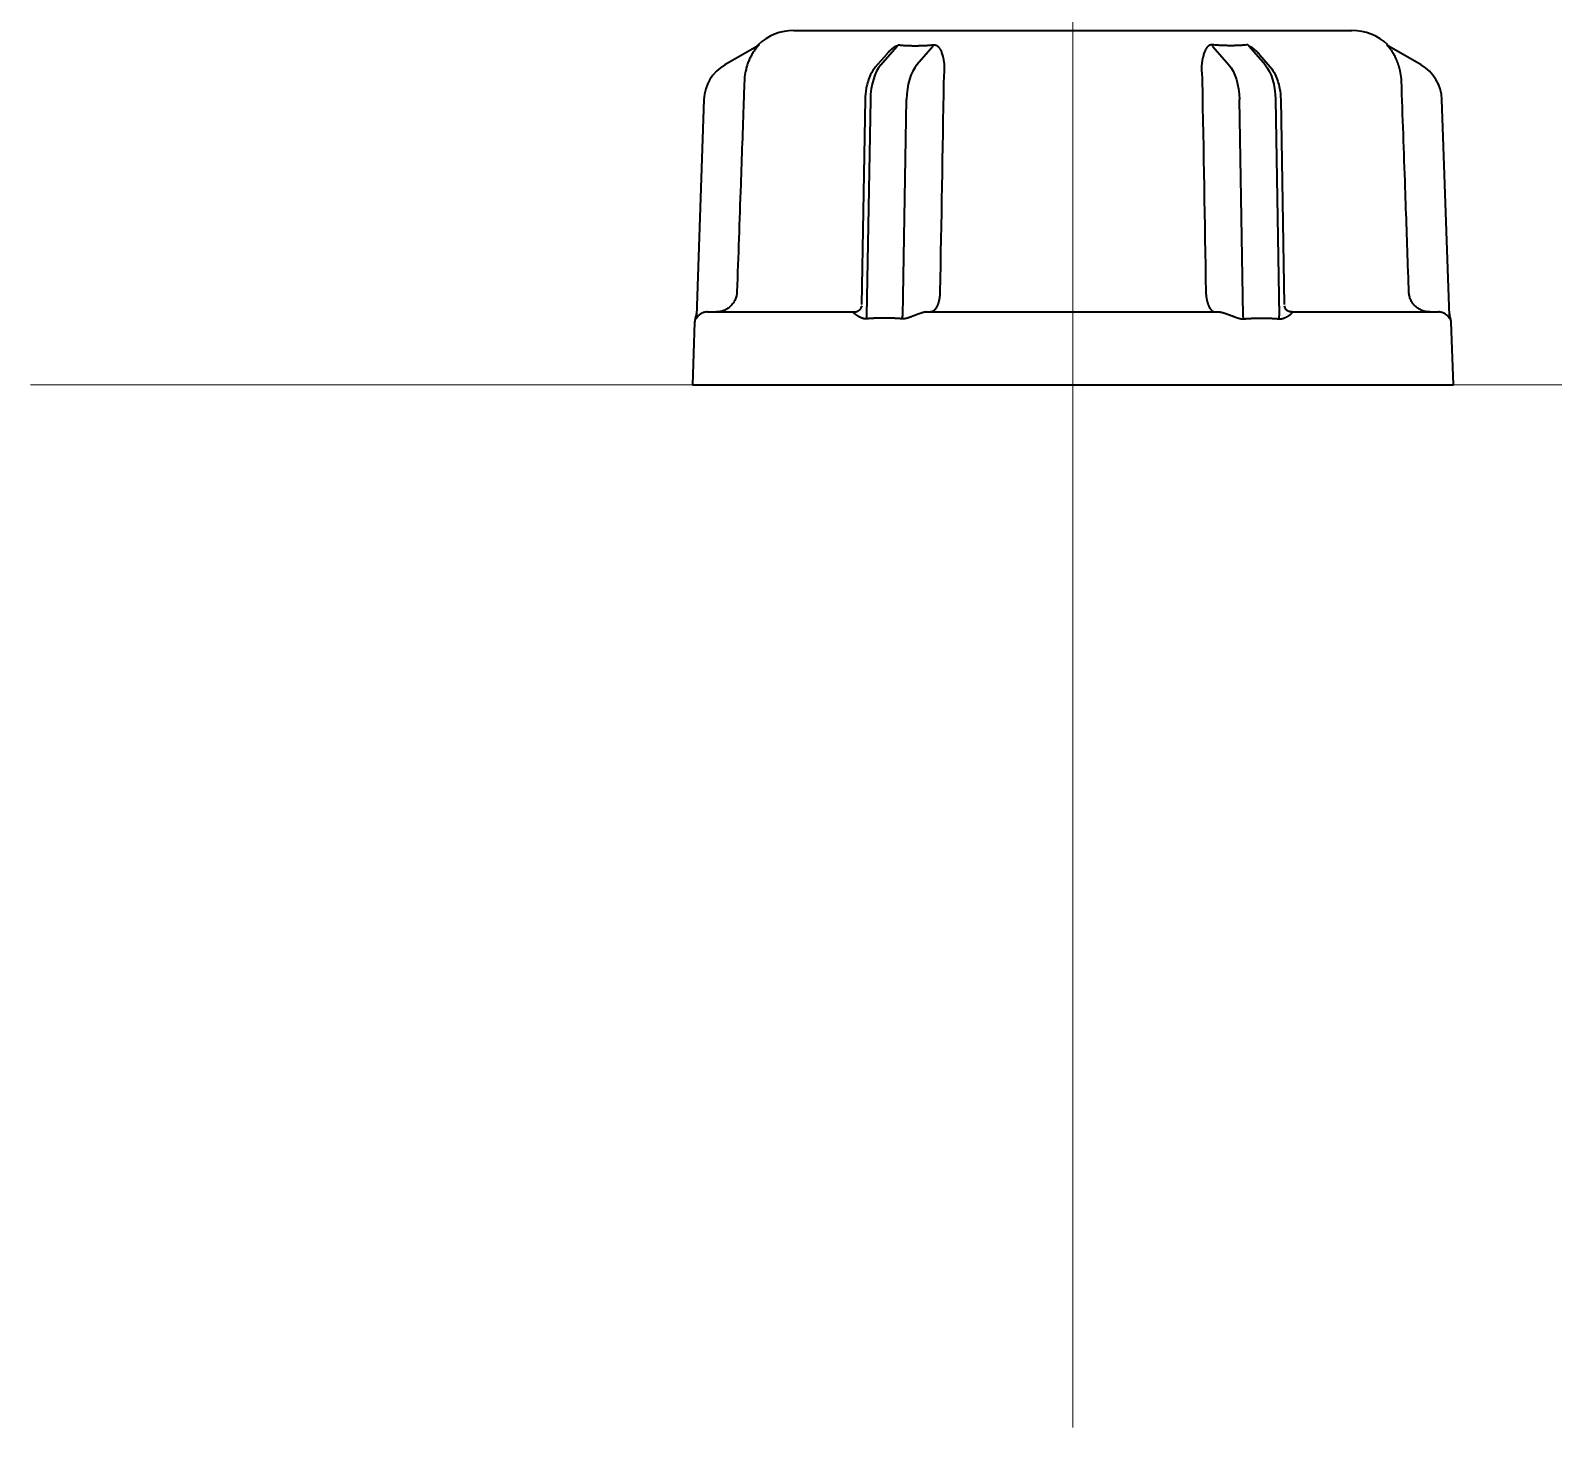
# Model space of a CAD drawing. Extents: x 5819 to 10669, y -850 to 3886.
# Drawn here: x 8610.2 to 8683.2, y 2632.1 to 2699.1 of the extents above; entities that cross this region are included whole.
import ezdxf

# ---------------------------------------------------------------- set-up
doc = ezdxf.new("R2010")
doc.units = 0
doc.header["$LTSCALE"] = 5
doc.layers.get('0').update_dxf_attribs({"linetype": 'CONTINUOUS', "lineweight": 0})
doc.layers.add('1', color=7, linetype='CONTINUOUS', true_color=0xffffff)

msp = doc.modelspace()

# ---------------------------------------------------------------- linework, layer by layer
at = {"color": 4}
for p, q in [((8660.173, 2732.126), (8660.173, 2632.126)), ((8610.173, 2682.126), (8710.173, 2682.126))]:
    msp.add_line(p, q, dxfattribs=at)
at = {"layer": '1', "color": 7, "linetype": 'Continuous', "lineweight": 35}
for p, q in [((8646.793, 2699.126), (8673.552, 2699.126)), ((8645.005, 2698.364), (8643.475, 2697.48)), ((8645.027, 2698.396), (8645.08, 2698.424)), ((8651.227, 2697.978), (8650.705, 2697.375)), ((8650.958, 2697.48), (8651.723, 2698.364)), ((8653.455, 2698.364), (8652.69, 2697.48)), ((8666.891, 2698.364), (8667.656, 2697.48)), ((8669.388, 2697.48), (8668.623, 2698.364)), ((8669.119, 2697.978), (8669.641, 2697.375)), ((8675.266, 2698.424), (8675.318, 2698.396)), ((8676.871, 2697.48), (8675.34, 2698.364)), ((8642.476, 2695.818), (8642.114, 2685.448)), ((8650.208, 2695.809), (8650.037, 2685.98)), ((8650.458, 2695.818), (8650.277, 2685.448)), ((8652.009, 2685.448), (8652.19, 2695.818)), ((8668.336, 2685.448), (8668.155, 2695.818)), ((8669.887, 2695.818), (8670.068, 2685.448)), ((8670.137, 2695.809), (8670.309, 2685.98)), ((8678.232, 2685.448), (8677.87, 2695.818)), ((8642.642, 2685.626), (8649.675, 2685.626)), ((8653.139, 2685.626), (8667.206, 2685.626)), ((8670.67, 2685.626), (8677.704, 2685.626)), ((8642.028, 2685.144), (8641.923, 2682.126)), ((8642.084, 2685.296), (8642.072, 2685.332)), ((8678.273, 2685.332), (8678.262, 2685.296)), ((8678.423, 2682.126), (8678.317, 2685.144)), ((8641.923, 2682.126), (8660.173, 2682.126)), ((8660.173, 2682.126), (8678.423, 2682.126))]:
    msp.add_line(p, q, dxfattribs=at)
for centre, radius, start, end in [((8646.793, 2696.626), 2.5, 90, 133.58391), ((8673.552, 2696.626), 2.5, 46.33055, 90), ((8644.475, 2695.748), 2, 120, 178), ((8675.871, 2695.748), 2, 2, 60), ((8642.528, 2685.126), 0.5, 155.77647, 178), ((8677.818, 2685.126), 0.5, 2, 24.23094)]:
    msp.add_arc(centre, radius, start, end, dxfattribs=at)
for centre, major_axis, ratio, start_param, end_param in [((8644.755, 2698.797), (-0.25, 0.433), 0.982349, 3.141593, 3.382721), ((8651.598, 2698.798), (0.06, 0.497), 0.631469, 3.734247, 3.975077), ((8653.33, 2698.797), (-0.05, 0.498), 0.350879, 3.622309, 3.863433), ((8675.59, 2698.797), (0.25, 0.433), 0.982349, 2.900465, 3.141593), ((8651.458, 2695.748), (0, 2), 0.5, 0.523599, 1.53589), ((8653.19, 2695.748), (0, 2), 0.5, 0.523599, 1.53589), ((8641.617, 2685.538), (0.354, 0.354), 1, 5.072143, 5.481843), ((8678.729, 2685.538), (-0.354, 0.354), 1, 0.801342, 1.211242)]:
    msp.add_ellipse(centre, major_axis=major_axis, ratio=ratio, start_param=start_param, end_param=end_param, dxfattribs=at)
at = {"layer": '1', "color": 7, "linetype": 'Continuous', "lineweight": 35, "extrusion": (0, 0, -1)}
for centre, major_axis, ratio, start_param, end_param in [((8667.016, 2698.797), (0.05, 0.498), 0.350879, 3.622309, 3.863433), ((8668.748, 2698.798), (-0.06, 0.497), 0.631469, 3.734247, 3.975077), ((8667.156, 2695.748), (0, 2), 0.5, 0.523599, 1.53589), ((8668.888, 2695.748), (0, 2), 0.5, 0.523599, 1.53589)]:
    msp.add_ellipse(centre, major_axis=major_axis, ratio=ratio, start_param=start_param, end_param=end_param, dxfattribs=at)
at = {"layer": '1', "color": 7, "linetype": 'Continuous', "lineweight": 35}
for points, knots in [([(8645.098, 2698.425), (8645.094, 2698.42), (8645.09, 2698.415), (8645.08, 2698.402), (8645.074, 2698.395), (8645.062, 2698.38), (8645.055, 2698.372), (8645.041, 2698.355), (8645.033, 2698.346), (8645.01, 2698.317), (8644.994, 2698.297), (8644.961, 2698.254), (8644.944, 2698.232), (8644.91, 2698.185), (8644.893, 2698.161), (8644.86, 2698.111), (8644.843, 2698.086), (8644.795, 2698.007), (8644.763, 2697.953), (8644.703, 2697.838), (8644.674, 2697.778), (8644.633, 2697.683), (8644.619, 2697.651), (8644.594, 2697.586), (8644.582, 2697.553), (8644.547, 2697.452), (8644.526, 2697.384), (8644.498, 2697.277), (8644.489, 2697.241), (8644.472, 2697.169), (8644.464, 2697.132), (8644.457, 2697.095)], [0, 0, 0, 0, 0.03125, 0.03125, 0.0625, 0.0625, 0.09375, 0.09375, 0.125, 0.125, 0.1875, 0.1875, 0.25, 0.25, 0.3125, 0.3125, 0.375, 0.375, 0.5, 0.5, 0.625, 0.625, 0.6875, 0.6875, 0.75, 0.75, 0.875, 0.875, 0.9375, 0.9375, 1, 1, 1, 1]), ([(8645.1, 2698.435), (8645.1, 2698.436), (8645.101, 2698.436), (8645.102, 2698.436), (8645.103, 2698.437), (8645.103, 2698.437), (8645.104, 2698.436), (8645.104, 2698.436), (8645.104, 2698.436), (8645.104, 2698.435), (8645.103, 2698.434), (8645.103, 2698.433), (8645.102, 2698.432), (8645.101, 2698.43), (8645.1, 2698.428), (8645.099, 2698.427), (8645.098, 2698.425), (8645.097, 2698.424)], [0, 0, 0, 0, 0.064705, 0.129409, 0.194181, 0.259085, 0.324187, 0.389554, 0.455249, 0.521337, 0.587879, 0.654936, 0.722569, 0.790837, 0.859794, 0.929498, 1, 1, 1, 1]), ([(8651.723, 2698.364), (8651.721, 2698.365), (8651.718, 2698.365), (8651.712, 2698.366), (8651.705, 2698.366), (8651.698, 2698.365), (8651.69, 2698.363), (8651.682, 2698.361), (8651.673, 2698.358), (8651.664, 2698.355), (8651.654, 2698.351), (8651.644, 2698.346), (8651.633, 2698.34), (8651.622, 2698.334), (8651.61, 2698.327), (8651.597, 2698.32), (8651.585, 2698.311), (8651.571, 2698.302), (8651.557, 2698.292), (8651.543, 2698.282), (8651.528, 2698.271), (8651.513, 2698.259), (8651.497, 2698.246), (8651.481, 2698.233), (8651.465, 2698.218), (8651.448, 2698.203), (8651.431, 2698.189), (8651.414, 2698.172), (8651.393, 2698.153), (8651.366, 2698.126), (8651.333, 2698.093), (8651.294, 2698.052), (8651.258, 2698.013), (8651.235, 2697.987), (8651.227, 2697.978)], [0, 0, 0, 0, 0.011196, 0.022245, 0.033363, 0.044763, 0.056639, 0.069167, 0.082495, 0.096747, 0.112024, 0.128408, 0.145965, 0.164751, 0.184809, 0.206175, 0.22888, 0.252949, 0.278402, 0.305258, 0.333531, 0.363235, 0.394381, 0.426978, 0.461034, 0.496558, 0.533556, 0.565127, 0.611078, 0.67141, 0.746123, 0.835219, 0.938696, 1, 1, 1, 1]), ([(8651.905, 2698.424), (8651.915, 2698.424), (8651.934, 2698.422), (8651.963, 2698.42), (8651.993, 2698.417), (8652.022, 2698.415), (8652.051, 2698.413), (8652.081, 2698.411), (8652.111, 2698.41), (8652.14, 2698.408), (8652.17, 2698.406), (8652.2, 2698.405), (8652.23, 2698.404), (8652.261, 2698.402), (8652.291, 2698.401), (8652.321, 2698.4), (8652.352, 2698.399), (8652.383, 2698.398), (8652.413, 2698.398), (8652.444, 2698.397), (8652.475, 2698.397), (8652.506, 2698.396), (8652.537, 2698.396), (8652.569, 2698.396), (8652.6, 2698.396), (8652.632, 2698.396), (8652.663, 2698.396), (8652.695, 2698.396), (8652.727, 2698.397), (8652.758, 2698.397), (8652.79, 2698.398), (8652.822, 2698.398), (8652.855, 2698.399), (8652.887, 2698.4), (8652.919, 2698.401), (8652.952, 2698.402), (8652.984, 2698.404), (8653.017, 2698.405), (8653.049, 2698.406), (8653.082, 2698.408), (8653.115, 2698.41), (8653.148, 2698.411), (8653.181, 2698.413), (8653.214, 2698.415), (8653.247, 2698.417), (8653.28, 2698.42), (8653.314, 2698.422), (8653.336, 2698.424), (8653.347, 2698.424)], [0, 0, 0, 0, 0.021779, 0.043552, 0.06532, 0.087084, 0.108843, 0.130598, 0.152348, 0.174095, 0.195838, 0.217578, 0.239315, 0.261049, 0.28278, 0.304509, 0.326236, 0.34796, 0.369683, 0.391405, 0.413126, 0.434845, 0.456564, 0.478282, 0.5, 0.521718, 0.543436, 0.565155, 0.586874, 0.608595, 0.630317, 0.65204, 0.673764, 0.695491, 0.71722, 0.738951, 0.760685, 0.782422, 0.804162, 0.825905, 0.847652, 0.869402, 0.891157, 0.912916, 0.93468, 0.956448, 0.978221, 1, 1, 1, 1]), ([(8653.483, 2698.435), (8653.486, 2698.436), (8653.491, 2698.436), (8653.499, 2698.436), (8653.507, 2698.437), (8653.514, 2698.437), (8653.522, 2698.436), (8653.53, 2698.436), (8653.537, 2698.436), (8653.545, 2698.435), (8653.552, 2698.434), (8653.559, 2698.433), (8653.567, 2698.432), (8653.574, 2698.43), (8653.581, 2698.428), (8653.588, 2698.427), (8653.593, 2698.425), (8653.595, 2698.424)], [0, 0, 0, 0, 0.064703, 0.129406, 0.194175, 0.259078, 0.32418, 0.389546, 0.455241, 0.521329, 0.587871, 0.654929, 0.722563, 0.790832, 0.859791, 0.929496, 1, 1, 1, 1]), ([(8653.595, 2698.424), (8653.597, 2698.424), (8653.601, 2698.422), (8653.608, 2698.42), (8653.614, 2698.418), (8653.62, 2698.415), (8653.626, 2698.412), (8653.632, 2698.409), (8653.638, 2698.406), (8653.645, 2698.402), (8653.651, 2698.398), (8653.657, 2698.394), (8653.663, 2698.39), (8653.669, 2698.386), (8653.675, 2698.381), (8653.681, 2698.376), (8653.687, 2698.371), (8653.694, 2698.366), (8653.7, 2698.36), (8653.706, 2698.354), (8653.712, 2698.348), (8653.718, 2698.342), (8653.724, 2698.335), (8653.737, 2698.321), (8653.755, 2698.299), (8653.777, 2698.268), (8653.798, 2698.234), (8653.822, 2698.189), (8653.849, 2698.13), (8653.877, 2698.055), (8653.905, 2697.971), (8653.924, 2697.899), (8653.938, 2697.845), (8653.946, 2697.812), (8653.954, 2697.778), (8653.961, 2697.745), (8653.967, 2697.711), (8653.973, 2697.677), (8653.979, 2697.643), (8653.984, 2697.609), (8653.988, 2697.575), (8653.992, 2697.541), (8653.996, 2697.507), (8653.999, 2697.472), (8654.001, 2697.438), (8654.003, 2697.404), (8654.004, 2697.369), (8654.005, 2697.335), (8654.005, 2697.301), (8654.005, 2697.266), (8654.004, 2697.232), (8654.003, 2697.198), (8654.001, 2697.163), (8653.998, 2697.129), (8653.996, 2697.106), (8653.995, 2697.095)], [0, 0, 0, 0, 0.004712, 0.009534, 0.014468, 0.019518, 0.02469, 0.029985, 0.035407, 0.04096, 0.046646, 0.052467, 0.058427, 0.064527, 0.070769, 0.077156, 0.083689, 0.09037, 0.0972, 0.104182, 0.111317, 0.118606, 0.126049, 0.13365, 0.16436, 0.195902, 0.228345, 0.261749, 0.318602, 0.379208, 0.44371, 0.512228, 0.53576, 0.559032, 0.582049, 0.604817, 0.627343, 0.649632, 0.671691, 0.693528, 0.715149, 0.736562, 0.757775, 0.778796, 0.799634, 0.820297, 0.840795, 0.861137, 0.881332, 0.901391, 0.921323, 0.94114, 0.960851, 0.980467, 1, 1, 1, 1]), ([(8666.751, 2698.424), (8666.748, 2698.424), (8666.744, 2698.422), (8666.738, 2698.42), (8666.732, 2698.418), (8666.726, 2698.415), (8666.72, 2698.412), (8666.713, 2698.409), (8666.707, 2698.406), (8666.701, 2698.402), (8666.695, 2698.398), (8666.689, 2698.394), (8666.683, 2698.39), (8666.677, 2698.386), (8666.671, 2698.381), (8666.664, 2698.376), (8666.658, 2698.371), (8666.652, 2698.366), (8666.646, 2698.36), (8666.64, 2698.354), (8666.634, 2698.348), (8666.628, 2698.342), (8666.621, 2698.335), (8666.609, 2698.321), (8666.591, 2698.299), (8666.569, 2698.268), (8666.548, 2698.234), (8666.523, 2698.189), (8666.497, 2698.13), (8666.468, 2698.055), (8666.441, 2697.971), (8666.421, 2697.899), (8666.407, 2697.845), (8666.399, 2697.812), (8666.392, 2697.778), (8666.385, 2697.745), (8666.378, 2697.711), (8666.372, 2697.677), (8666.367, 2697.643), (8666.362, 2697.609), (8666.357, 2697.575), (8666.353, 2697.541), (8666.35, 2697.507), (8666.347, 2697.472), (8666.345, 2697.438), (8666.343, 2697.404), (8666.341, 2697.369), (8666.341, 2697.335), (8666.34, 2697.301), (8666.341, 2697.266), (8666.342, 2697.232), (8666.343, 2697.198), (8666.345, 2697.163), (8666.348, 2697.129), (8666.35, 2697.106), (8666.351, 2697.095)], [0, 0, 0, 0, 0.004712, 0.009534, 0.014468, 0.019518, 0.02469, 0.029985, 0.035407, 0.04096, 0.046646, 0.052467, 0.058427, 0.064527, 0.070769, 0.077156, 0.083689, 0.09037, 0.0972, 0.104182, 0.111317, 0.118606, 0.126049, 0.13365, 0.16436, 0.195902, 0.228345, 0.261749, 0.318602, 0.379208, 0.44371, 0.512228, 0.53576, 0.559032, 0.582049, 0.604817, 0.627343, 0.649632, 0.671691, 0.693528, 0.715149, 0.736562, 0.757775, 0.778796, 0.799634, 0.820297, 0.840795, 0.861137, 0.881332, 0.901391, 0.921323, 0.94114, 0.960851, 0.980467, 1, 1, 1, 1]), ([(8666.863, 2698.435), (8666.86, 2698.436), (8666.855, 2698.436), (8666.847, 2698.436), (8666.839, 2698.437), (8666.831, 2698.437), (8666.824, 2698.436), (8666.816, 2698.436), (8666.809, 2698.436), (8666.801, 2698.435), (8666.794, 2698.434), (8666.786, 2698.433), (8666.779, 2698.432), (8666.772, 2698.43), (8666.765, 2698.428), (8666.758, 2698.427), (8666.753, 2698.425), (8666.751, 2698.424)], [0, 0, 0, 0, 0.064703, 0.129406, 0.194175, 0.259078, 0.32418, 0.389546, 0.455241, 0.521329, 0.587871, 0.654929, 0.722563, 0.790832, 0.859791, 0.929496, 1, 1, 1, 1]), ([(8668.44, 2698.424), (8668.431, 2698.424), (8668.411, 2698.422), (8668.382, 2698.42), (8668.353, 2698.417), (8668.324, 2698.415), (8668.294, 2698.413), (8668.265, 2698.411), (8668.235, 2698.41), (8668.205, 2698.408), (8668.175, 2698.406), (8668.145, 2698.405), (8668.115, 2698.404), (8668.085, 2698.402), (8668.055, 2698.401), (8668.024, 2698.4), (8667.994, 2698.399), (8667.963, 2698.398), (8667.932, 2698.398), (8667.901, 2698.397), (8667.87, 2698.397), (8667.839, 2698.396), (8667.808, 2698.396), (8667.777, 2698.396), (8667.746, 2698.396), (8667.714, 2698.396), (8667.683, 2698.396), (8667.651, 2698.396), (8667.619, 2698.397), (8667.587, 2698.397), (8667.555, 2698.398), (8667.523, 2698.398), (8667.491, 2698.399), (8667.459, 2698.4), (8667.427, 2698.401), (8667.394, 2698.402), (8667.362, 2698.404), (8667.329, 2698.405), (8667.296, 2698.406), (8667.264, 2698.408), (8667.231, 2698.41), (8667.198, 2698.411), (8667.165, 2698.413), (8667.132, 2698.415), (8667.099, 2698.417), (8667.065, 2698.42), (8667.032, 2698.422), (8667.01, 2698.424), (8666.998, 2698.424)], [0, 0, 0, 0, 0.021779, 0.043552, 0.06532, 0.087084, 0.108843, 0.130598, 0.152348, 0.174095, 0.195838, 0.217578, 0.239315, 0.261049, 0.28278, 0.304509, 0.326236, 0.34796, 0.369683, 0.391405, 0.413126, 0.434845, 0.456564, 0.478282, 0.5, 0.521718, 0.543436, 0.565155, 0.586874, 0.608595, 0.630317, 0.65204, 0.673764, 0.695491, 0.71722, 0.738951, 0.760685, 0.782422, 0.804162, 0.825905, 0.847652, 0.869402, 0.891157, 0.912916, 0.93468, 0.956448, 0.978221, 1, 1, 1, 1]), ([(8668.623, 2698.364), (8668.624, 2698.365), (8668.628, 2698.365), (8668.634, 2698.366), (8668.641, 2698.366), (8668.648, 2698.365), (8668.655, 2698.363), (8668.664, 2698.361), (8668.672, 2698.358), (8668.682, 2698.355), (8668.692, 2698.351), (8668.702, 2698.346), (8668.713, 2698.34), (8668.724, 2698.334), (8668.736, 2698.327), (8668.748, 2698.32), (8668.761, 2698.311), (8668.775, 2698.302), (8668.788, 2698.292), (8668.803, 2698.282), (8668.817, 2698.271), (8668.833, 2698.259), (8668.848, 2698.246), (8668.864, 2698.233), (8668.881, 2698.218), (8668.898, 2698.203), (8668.914, 2698.189), (8668.932, 2698.172), (8668.953, 2698.153), (8668.98, 2698.126), (8669.013, 2698.093), (8669.052, 2698.052), (8669.088, 2698.013), (8669.11, 2697.987), (8669.119, 2697.978)], [0, 0, 0, 0, 0.011196, 0.022245, 0.033363, 0.044763, 0.056639, 0.069167, 0.082495, 0.096747, 0.112024, 0.128408, 0.145965, 0.164751, 0.184809, 0.206175, 0.22888, 0.252949, 0.278402, 0.305258, 0.333531, 0.363235, 0.394381, 0.426978, 0.461034, 0.496558, 0.533556, 0.565127, 0.611078, 0.67141, 0.746123, 0.835219, 0.938696, 1, 1, 1, 1]), ([(8675.247, 2698.426), (8675.244, 2698.431), (8675.242, 2698.434), (8675.241, 2698.436), (8675.242, 2698.437), (8675.243, 2698.437), (8675.244, 2698.436), (8675.246, 2698.435)], [0, 0, 0, 0, 0.5, 0.5, 0.75, 0.75, 1, 1, 1, 1]), ([(8675.889, 2697.095), (8675.888, 2697.101), (8675.885, 2697.112), (8675.882, 2697.13), (8675.878, 2697.147), (8675.874, 2697.164), (8675.871, 2697.182), (8675.867, 2697.199), (8675.863, 2697.216), (8675.859, 2697.234), (8675.854, 2697.251), (8675.85, 2697.268), (8675.846, 2697.286), (8675.841, 2697.303), (8675.837, 2697.32), (8675.832, 2697.337), (8675.827, 2697.355), (8675.822, 2697.372), (8675.817, 2697.389), (8675.812, 2697.406), (8675.807, 2697.424), (8675.801, 2697.441), (8675.796, 2697.458), (8675.79, 2697.475), (8675.784, 2697.492), (8675.779, 2697.509), (8675.773, 2697.526), (8675.767, 2697.543), (8675.76, 2697.561), (8675.754, 2697.578), (8675.748, 2697.595), (8675.741, 2697.611), (8675.735, 2697.628), (8675.728, 2697.645), (8675.721, 2697.662), (8675.714, 2697.679), (8675.707, 2697.696), (8675.7, 2697.713), (8675.693, 2697.729), (8675.685, 2697.746), (8675.678, 2697.763), (8675.67, 2697.779), (8675.662, 2697.796), (8675.655, 2697.812), (8675.647, 2697.829), (8675.638, 2697.845), (8675.63, 2697.862), (8675.609, 2697.902), (8675.575, 2697.965), (8675.527, 2698.048), (8675.478, 2698.125), (8675.44, 2698.18), (8675.413, 2698.216), (8675.399, 2698.235), (8675.386, 2698.253), (8675.373, 2698.27), (8675.36, 2698.286), (8675.348, 2698.302), (8675.337, 2698.316), (8675.326, 2698.33), (8675.316, 2698.342), (8675.306, 2698.354), (8675.297, 2698.365), (8675.288, 2698.375), (8675.281, 2698.385), (8675.274, 2698.393), (8675.267, 2698.401), (8675.261, 2698.408), (8675.256, 2698.414), (8675.252, 2698.42), (8675.25, 2698.423), (8675.249, 2698.424)], [0, 0, 0, 0, 0.009877, 0.019767, 0.029672, 0.039593, 0.049532, 0.059489, 0.069466, 0.079465, 0.089487, 0.099532, 0.109604, 0.119701, 0.129827, 0.139983, 0.150168, 0.160386, 0.170636, 0.180921, 0.191241, 0.201598, 0.211992, 0.222425, 0.232899, 0.243413, 0.253969, 0.264569, 0.275213, 0.285903, 0.296638, 0.307422, 0.318253, 0.329134, 0.340065, 0.351048, 0.362082, 0.373169, 0.384311, 0.395507, 0.406758, 0.418066, 0.429432, 0.440855, 0.452337, 0.463878, 0.475479, 0.487142, 0.550852, 0.613762, 0.67598, 0.737614, 0.755418, 0.772724, 0.789538, 0.805867, 0.821719, 0.837101, 0.852024, 0.866497, 0.88053, 0.894136, 0.907328, 0.92012, 0.932528, 0.94457, 0.956263, 0.96763, 0.978691, 0.989473, 1, 1, 1, 1]), ([(8650.705, 2697.375), (8650.615, 2697.267), (8650.423, 2696.974), (8650.254, 2696.424), (8650.212, 2695.999), (8650.208, 2695.809)], [0, 0, 0, 0, 0.282047, 0.696349, 1, 1, 1, 1]), ([(8669.641, 2697.375), (8669.731, 2697.267), (8669.923, 2696.974), (8670.092, 2696.424), (8670.134, 2695.999), (8670.137, 2695.809)], [0, 0, 0, 0, 0.282047, 0.696349, 1, 1, 1, 1]), ([(8644.414, 2696.713), (8644.402, 2696.38), (8644.39, 2696.047), (8644.332, 2694.381), (8644.285, 2693.049), (8644.178, 2690.008), (8644.118, 2688.3), (8644.058, 2686.591)], [0, 0, 0, 0, 0.098732, 0.098732, 0.493661, 0.493661, 1, 1, 1, 1]), ([(8676.288, 2686.591), (8676.276, 2686.924), (8676.264, 2687.257), (8676.206, 2688.923), (8676.159, 2690.256), (8676.052, 2693.297), (8675.992, 2695.005), (8675.932, 2696.713)], [0, 0, 0, 0, 0.098732, 0.098732, 0.493661, 0.493661, 1, 1, 1, 1]), ([(8644.058, 2686.591), (8644.057, 2686.559), (8644.054, 2686.527), (8644.048, 2686.479), (8644.045, 2686.463), (8644.039, 2686.431), (8644.036, 2686.416), (8644.018, 2686.337), (8643.998, 2686.277), (8643.959, 2686.189), (8643.944, 2686.161), (8643.92, 2686.119), (8643.912, 2686.105), (8643.895, 2686.078), (8643.886, 2686.064), (8643.84, 2685.999), (8643.799, 2685.951), (8643.741, 2685.895), (8643.729, 2685.884), (8643.705, 2685.863), (8643.693, 2685.853), (8643.655, 2685.823), (8643.629, 2685.804), (8643.549, 2685.752), (8643.492, 2685.723), (8643.403, 2685.687), (8643.373, 2685.676), (8643.311, 2685.658), (8643.28, 2685.65), (8643.186, 2685.632), (8643.123, 2685.626), (8643.059, 2685.626)], [0, 0, 0, 0, 0.0625, 0.0625, 0.09375, 0.09375, 0.125, 0.125, 0.25, 0.25, 0.3125, 0.3125, 0.34375, 0.34375, 0.375, 0.375, 0.5, 0.5, 0.53125, 0.53125, 0.5625, 0.5625, 0.625, 0.625, 0.75, 0.75, 0.8125, 0.8125, 0.875, 0.875, 1, 1, 1, 1]), ([(8653.796, 2686.591), (8653.796, 2686.589), (8653.796, 2686.583), (8653.795, 2686.575), (8653.795, 2686.567), (8653.795, 2686.559), (8653.795, 2686.551), (8653.794, 2686.542), (8653.794, 2686.534), (8653.794, 2686.526), (8653.793, 2686.517), (8653.793, 2686.509), (8653.792, 2686.501), (8653.792, 2686.492), (8653.791, 2686.483), (8653.791, 2686.475), (8653.79, 2686.466), (8653.789, 2686.457), (8653.789, 2686.449), (8653.788, 2686.44), (8653.787, 2686.431), (8653.786, 2686.422), (8653.785, 2686.413), (8653.784, 2686.404), (8653.783, 2686.395), (8653.782, 2686.386), (8653.781, 2686.377), (8653.78, 2686.368), (8653.779, 2686.359), (8653.778, 2686.35), (8653.777, 2686.341), (8653.775, 2686.332), (8653.774, 2686.322), (8653.773, 2686.313), (8653.771, 2686.304), (8653.77, 2686.295), (8653.768, 2686.285), (8653.767, 2686.276), (8653.765, 2686.267), (8653.763, 2686.257), (8653.762, 2686.248), (8653.76, 2686.238), (8653.758, 2686.229), (8653.756, 2686.22), (8653.754, 2686.21), (8653.752, 2686.201), (8653.75, 2686.191), (8653.748, 2686.182), (8653.746, 2686.173), (8653.744, 2686.163), (8653.742, 2686.154), (8653.739, 2686.144), (8653.737, 2686.135), (8653.734, 2686.125), (8653.732, 2686.116), (8653.729, 2686.107), (8653.727, 2686.097), (8653.724, 2686.088), (8653.721, 2686.079), (8653.719, 2686.069), (8653.716, 2686.06), (8653.713, 2686.051), (8653.71, 2686.042), (8653.707, 2686.032), (8653.704, 2686.023), (8653.701, 2686.014), (8653.698, 2686.005), (8653.694, 2685.996), (8653.691, 2685.987), (8653.688, 2685.978), (8653.684, 2685.969), (8653.681, 2685.96), (8653.677, 2685.951), (8653.674, 2685.943), (8653.67, 2685.934), (8653.666, 2685.925), (8653.662, 2685.917), (8653.658, 2685.908), (8653.654, 2685.9), (8653.65, 2685.891), (8653.646, 2685.883), (8653.642, 2685.875), (8653.638, 2685.867), (8653.634, 2685.858), (8653.629, 2685.85), (8653.625, 2685.843), (8653.621, 2685.835), (8653.616, 2685.827), (8653.612, 2685.819), (8653.607, 2685.812), (8653.602, 2685.805), (8653.598, 2685.797), (8653.593, 2685.79), (8653.588, 2685.783), (8653.583, 2685.776), (8653.578, 2685.769), (8653.573, 2685.762), (8653.568, 2685.756), (8653.562, 2685.749), (8653.557, 2685.743), (8653.552, 2685.737), (8653.547, 2685.731), (8653.541, 2685.725), (8653.536, 2685.719), (8653.53, 2685.713), (8653.525, 2685.708), (8653.519, 2685.702), (8653.513, 2685.697), (8653.507, 2685.692), (8653.502, 2685.687), (8653.496, 2685.682), (8653.49, 2685.678), (8653.484, 2685.673), (8653.478, 2685.669), (8653.472, 2685.665), (8653.466, 2685.661), (8653.459, 2685.658), (8653.453, 2685.654), (8653.447, 2685.651), (8653.441, 2685.648), (8653.434, 2685.645), (8653.428, 2685.642), (8653.421, 2685.64), (8653.415, 2685.637), (8653.408, 2685.635), (8653.402, 2685.633), (8653.395, 2685.632), (8653.388, 2685.63), (8653.382, 2685.629), (8653.375, 2685.628), (8653.368, 2685.627), (8653.361, 2685.627), (8653.355, 2685.626), (8653.35, 2685.626), (8653.348, 2685.626)], [0, 0, 0, 0, 0.005202, 0.01044, 0.015714, 0.021025, 0.026371, 0.031754, 0.037173, 0.042628, 0.048119, 0.053646, 0.05921, 0.06481, 0.070446, 0.076118, 0.081826, 0.087571, 0.093352, 0.099169, 0.105022, 0.110911, 0.116837, 0.122798, 0.128796, 0.134831, 0.140901, 0.147008, 0.15315, 0.159329, 0.165545, 0.171796, 0.178084, 0.184408, 0.190768, 0.197164, 0.203597, 0.210066, 0.216571, 0.223112, 0.22969, 0.236304, 0.242954, 0.24964, 0.256363, 0.263122, 0.269917, 0.276748, 0.283615, 0.290519, 0.297459, 0.304436, 0.311448, 0.318497, 0.325582, 0.332703, 0.339861, 0.347055, 0.354285, 0.361551, 0.368854, 0.376193, 0.383568, 0.39098, 0.398428, 0.405912, 0.413432, 0.420988, 0.428581, 0.43621, 0.443876, 0.451578, 0.459316, 0.46709, 0.474901, 0.482747, 0.490631, 0.49855, 0.506506, 0.514498, 0.522526, 0.530591, 0.538692, 0.546829, 0.555002, 0.563212, 0.571458, 0.579741, 0.58806, 0.596415, 0.604806, 0.613234, 0.621698, 0.630198, 0.638734, 0.647307, 0.655917, 0.664562, 0.673244, 0.681962, 0.690717, 0.699507, 0.708335, 0.717198, 0.726098, 0.735034, 0.744006, 0.753015, 0.76206, 0.771142, 0.78026, 0.789414, 0.798604, 0.807831, 0.817094, 0.826394, 0.835729, 0.845102, 0.85451, 0.863955, 0.873436, 0.882954, 0.892508, 0.902098, 0.911724, 0.921387, 0.931087, 0.940822, 0.950594, 0.960403, 0.970248, 0.980129, 0.990046, 1, 1, 1, 1]), ([(8666.55, 2686.591), (8666.55, 2686.589), (8666.55, 2686.583), (8666.55, 2686.575), (8666.551, 2686.567), (8666.551, 2686.559), (8666.551, 2686.551), (8666.551, 2686.542), (8666.552, 2686.534), (8666.552, 2686.526), (8666.552, 2686.517), (8666.553, 2686.509), (8666.553, 2686.501), (8666.554, 2686.492), (8666.554, 2686.483), (8666.555, 2686.475), (8666.556, 2686.466), (8666.556, 2686.457), (8666.557, 2686.449), (8666.558, 2686.44), (8666.559, 2686.431), (8666.559, 2686.422), (8666.56, 2686.413), (8666.561, 2686.404), (8666.562, 2686.395), (8666.563, 2686.386), (8666.564, 2686.377), (8666.565, 2686.368), (8666.567, 2686.359), (8666.568, 2686.35), (8666.569, 2686.341), (8666.57, 2686.332), (8666.572, 2686.322), (8666.573, 2686.313), (8666.574, 2686.304), (8666.576, 2686.295), (8666.577, 2686.285), (8666.579, 2686.276), (8666.581, 2686.267), (8666.582, 2686.257), (8666.584, 2686.248), (8666.586, 2686.238), (8666.588, 2686.229), (8666.589, 2686.22), (8666.591, 2686.21), (8666.593, 2686.201), (8666.595, 2686.191), (8666.597, 2686.182), (8666.6, 2686.173), (8666.602, 2686.163), (8666.604, 2686.154), (8666.606, 2686.144), (8666.609, 2686.135), (8666.611, 2686.125), (8666.614, 2686.116), (8666.616, 2686.107), (8666.619, 2686.097), (8666.621, 2686.088), (8666.624, 2686.079), (8666.627, 2686.069), (8666.63, 2686.06), (8666.633, 2686.051), (8666.636, 2686.042), (8666.639, 2686.032), (8666.642, 2686.023), (8666.645, 2686.014), (8666.648, 2686.005), (8666.651, 2685.996), (8666.655, 2685.987), (8666.658, 2685.978), (8666.661, 2685.969), (8666.665, 2685.96), (8666.669, 2685.951), (8666.672, 2685.943), (8666.676, 2685.934), (8666.68, 2685.925), (8666.683, 2685.917), (8666.687, 2685.908), (8666.691, 2685.9), (8666.695, 2685.891), (8666.699, 2685.883), (8666.703, 2685.875), (8666.708, 2685.867), (8666.712, 2685.858), (8666.716, 2685.85), (8666.721, 2685.843), (8666.725, 2685.835), (8666.73, 2685.827), (8666.734, 2685.819), (8666.739, 2685.812), (8666.743, 2685.805), (8666.748, 2685.797), (8666.753, 2685.79), (8666.758, 2685.783), (8666.763, 2685.776), (8666.768, 2685.769), (8666.773, 2685.762), (8666.778, 2685.756), (8666.783, 2685.749), (8666.788, 2685.743), (8666.794, 2685.737), (8666.799, 2685.731), (8666.805, 2685.725), (8666.81, 2685.719), (8666.816, 2685.713), (8666.821, 2685.708), (8666.827, 2685.702), (8666.832, 2685.697), (8666.838, 2685.692), (8666.844, 2685.687), (8666.85, 2685.682), (8666.856, 2685.678), (8666.862, 2685.673), (8666.868, 2685.669), (8666.874, 2685.665), (8666.88, 2685.661), (8666.886, 2685.658), (8666.892, 2685.654), (8666.899, 2685.651), (8666.905, 2685.648), (8666.911, 2685.645), (8666.918, 2685.642), (8666.924, 2685.64), (8666.931, 2685.637), (8666.937, 2685.635), (8666.944, 2685.633), (8666.951, 2685.632), (8666.957, 2685.63), (8666.964, 2685.629), (8666.971, 2685.628), (8666.977, 2685.627), (8666.984, 2685.627), (8666.991, 2685.626), (8666.996, 2685.626), (8666.998, 2685.626)], [0, 0, 0, 0, 0.005202, 0.01044, 0.015714, 0.021025, 0.026371, 0.031754, 0.037173, 0.042628, 0.048119, 0.053646, 0.05921, 0.06481, 0.070446, 0.076118, 0.081826, 0.087571, 0.093352, 0.099169, 0.105022, 0.110911, 0.116837, 0.122798, 0.128796, 0.134831, 0.140901, 0.147008, 0.15315, 0.159329, 0.165545, 0.171796, 0.178084, 0.184408, 0.190768, 0.197164, 0.203597, 0.210066, 0.216571, 0.223112, 0.22969, 0.236304, 0.242954, 0.24964, 0.256363, 0.263122, 0.269917, 0.276748, 0.283615, 0.290519, 0.297459, 0.304436, 0.311448, 0.318497, 0.325582, 0.332703, 0.339861, 0.347055, 0.354285, 0.361551, 0.368854, 0.376193, 0.383568, 0.39098, 0.398428, 0.405912, 0.413432, 0.420988, 0.428581, 0.43621, 0.443876, 0.451578, 0.459316, 0.46709, 0.474901, 0.482747, 0.490631, 0.49855, 0.506506, 0.514498, 0.522526, 0.530591, 0.538692, 0.546829, 0.555002, 0.563212, 0.571458, 0.579741, 0.58806, 0.596415, 0.604806, 0.613234, 0.621698, 0.630198, 0.638734, 0.647307, 0.655917, 0.664562, 0.673244, 0.681962, 0.690717, 0.699507, 0.708335, 0.717198, 0.726098, 0.735034, 0.744006, 0.753015, 0.76206, 0.771142, 0.78026, 0.789414, 0.798604, 0.807831, 0.817094, 0.826394, 0.835729, 0.845102, 0.85451, 0.863955, 0.873436, 0.882954, 0.892508, 0.902098, 0.911724, 0.921387, 0.931087, 0.940822, 0.950594, 0.960403, 0.970248, 0.980129, 0.990046, 1, 1, 1, 1]), ([(8677.287, 2685.626), (8677.271, 2685.626), (8677.255, 2685.627), (8677.223, 2685.628), (8677.207, 2685.629), (8677.159, 2685.634), (8677.127, 2685.638), (8677.034, 2685.657), (8676.973, 2685.675), (8676.898, 2685.705), (8676.883, 2685.711), (8676.854, 2685.725), (8676.811, 2685.746), (8676.742, 2685.786), (8676.691, 2685.823), (8676.653, 2685.853), (8676.641, 2685.863), (8676.617, 2685.884), (8676.605, 2685.895), (8676.57, 2685.928), (8676.548, 2685.952), (8676.517, 2685.988), (8676.507, 2686.001), (8676.487, 2686.026), (8676.477, 2686.039), (8676.431, 2686.105), (8676.4, 2686.161), (8676.361, 2686.248), (8676.349, 2686.277), (8676.334, 2686.323), (8676.329, 2686.339), (8676.321, 2686.37), (8676.317, 2686.385), (8676.298, 2686.463), (8676.29, 2686.527), (8676.288, 2686.591)], [0, 0, 0, 0, 0.03125, 0.03125, 0.0625, 0.0625, 0.125, 0.125, 0.25, 0.25, 0.28125, 0.28125, 0.3125, 0.375, 0.4375, 0.4375, 0.46875, 0.46875, 0.5, 0.5, 0.5625, 0.5625, 0.59375, 0.59375, 0.625, 0.625, 0.75, 0.75, 0.8125, 0.8125, 0.84375, 0.84375, 0.875, 0.875, 1, 1, 1, 1]), ([(8642.642, 2685.626), (8642.628, 2685.626), (8642.614, 2685.626), (8642.588, 2685.624), (8642.575, 2685.622), (8642.55, 2685.618), (8642.538, 2685.616), (8642.514, 2685.611), (8642.503, 2685.608), (8642.47, 2685.599), (8642.449, 2685.592), (8642.42, 2685.581), (8642.411, 2685.577), (8642.393, 2685.569), (8642.384, 2685.565), (8642.359, 2685.552), (8642.343, 2685.544), (8642.313, 2685.526), (8642.299, 2685.516), (8642.273, 2685.498), (8642.261, 2685.488), (8642.237, 2685.469), (8642.226, 2685.459), (8642.195, 2685.43), (8642.178, 2685.411), (8642.147, 2685.374), (8642.133, 2685.356), (8642.117, 2685.332), (8642.112, 2685.325), (8642.103, 2685.312), (8642.099, 2685.306), (8642.092, 2685.298), (8642.09, 2685.295), (8642.086, 2685.293), (8642.084, 2685.293), (8642.084, 2685.296)], [0, 0, 0, 0, 0.03125, 0.03125, 0.0625, 0.0625, 0.09375, 0.09375, 0.125, 0.125, 0.1875, 0.1875, 0.21875, 0.21875, 0.25, 0.25, 0.3125, 0.3125, 0.375, 0.375, 0.4375, 0.4375, 0.5, 0.5, 0.625, 0.625, 0.75, 0.75, 0.8125, 0.8125, 0.875, 0.875, 0.9375, 0.9375, 1, 1, 1, 1]), ([(8649.773, 2685.486), (8649.77, 2685.488), (8649.764, 2685.493), (8649.755, 2685.499), (8649.747, 2685.506), (8649.738, 2685.512), (8649.731, 2685.518), (8649.723, 2685.524), (8649.716, 2685.53), (8649.709, 2685.536), (8649.703, 2685.541), (8649.697, 2685.547), (8649.692, 2685.552), (8649.686, 2685.557), (8649.681, 2685.562), (8649.677, 2685.566), (8649.673, 2685.571), (8649.669, 2685.575), (8649.666, 2685.579), (8649.662, 2685.583), (8649.66, 2685.587), (8649.657, 2685.591), (8649.655, 2685.594), (8649.653, 2685.598), (8649.652, 2685.601), (8649.651, 2685.604), (8649.65, 2685.606), (8649.649, 2685.609), (8649.649, 2685.611), (8649.649, 2685.613), (8649.65, 2685.615), (8649.651, 2685.617), (8649.652, 2685.619), (8649.653, 2685.621), (8649.655, 2685.622), (8649.657, 2685.623), (8649.659, 2685.624), (8649.662, 2685.625), (8649.665, 2685.625), (8649.668, 2685.626), (8649.671, 2685.626), (8649.674, 2685.626), (8649.675, 2685.626)], [0, 0, 0, 0, 0.035073, 0.069552, 0.103441, 0.136743, 0.169461, 0.201601, 0.233165, 0.264159, 0.294588, 0.324455, 0.353767, 0.382529, 0.410747, 0.438426, 0.465574, 0.492197, 0.518301, 0.543896, 0.568988, 0.593586, 0.6177, 0.641338, 0.66451, 0.687227, 0.7095, 0.731341, 0.752762, 0.773776, 0.794397, 0.81464, 0.834519, 0.854051, 0.873253, 0.892142, 0.910736, 0.929056, 0.947121, 0.964952, 0.982571, 1, 1, 1, 1]), ([(8649.675, 2685.626), (8649.675, 2685.626), (8649.676, 2685.626), (8649.678, 2685.626), (8649.68, 2685.626), (8649.682, 2685.626), (8649.685, 2685.626), (8649.689, 2685.626), (8649.693, 2685.627), (8649.698, 2685.627), (8649.704, 2685.627), (8649.71, 2685.628), (8649.717, 2685.628), (8649.724, 2685.629), (8649.732, 2685.631), (8649.74, 2685.632), (8649.749, 2685.634), (8649.759, 2685.636), (8649.769, 2685.638), (8649.779, 2685.641), (8649.79, 2685.644), (8649.802, 2685.648), (8649.814, 2685.653), (8649.826, 2685.658), (8649.839, 2685.664), (8649.852, 2685.67), (8649.866, 2685.678), (8649.88, 2685.686), (8649.894, 2685.695), (8649.908, 2685.705), (8649.923, 2685.717), (8649.937, 2685.729), (8649.952, 2685.742), (8649.966, 2685.757), (8649.975, 2685.767), (8649.98, 2685.773)], [0, 0, 0, 0, 0.002611, 0.00694, 0.012997, 0.020783, 0.0303, 0.041547, 0.054527, 0.069238, 0.085681, 0.103857, 0.123764, 0.145404, 0.168776, 0.19388, 0.220716, 0.249285, 0.279587, 0.31162, 0.345386, 0.380884, 0.418115, 0.457078, 0.497773, 0.540201, 0.58436, 0.630253, 0.677877, 0.727234, 0.778323, 0.831144, 0.885697, 0.941982, 1, 1, 1, 1]), ([(8650.284, 2685.296), (8650.281, 2685.295), (8650.275, 2685.295), (8650.266, 2685.294), (8650.256, 2685.294), (8650.247, 2685.294), (8650.238, 2685.294), (8650.228, 2685.294), (8650.219, 2685.294), (8650.209, 2685.295), (8650.2, 2685.296), (8650.19, 2685.297), (8650.18, 2685.298), (8650.17, 2685.3), (8650.16, 2685.301), (8650.15, 2685.303), (8650.141, 2685.305), (8650.13, 2685.308), (8650.12, 2685.31), (8650.11, 2685.313), (8650.1, 2685.316), (8650.09, 2685.319), (8650.08, 2685.322), (8650.07, 2685.325), (8650.059, 2685.329), (8650.049, 2685.333), (8650.039, 2685.337), (8650.028, 2685.341), (8650.018, 2685.345), (8650.008, 2685.35), (8649.997, 2685.355), (8649.987, 2685.36), (8649.972, 2685.367), (8649.953, 2685.376), (8649.93, 2685.388), (8649.908, 2685.4), (8649.887, 2685.412), (8649.866, 2685.425), (8649.846, 2685.437), (8649.827, 2685.449), (8649.808, 2685.462), (8649.79, 2685.474), (8649.779, 2685.482), (8649.773, 2685.486)], [0, 0, 0, 0, 0.014414, 0.028974, 0.043684, 0.058551, 0.073581, 0.088779, 0.104152, 0.119704, 0.13544, 0.151365, 0.167484, 0.183801, 0.200322, 0.217049, 0.233988, 0.251142, 0.268514, 0.286109, 0.303929, 0.321979, 0.34026, 0.358778, 0.377533, 0.39653, 0.41577, 0.435257, 0.454992, 0.474978, 0.495218, 0.515714, 0.536467, 0.583885, 0.63104, 0.677944, 0.724604, 0.77103, 0.817232, 0.86322, 0.909004, 0.954594, 1, 1, 1, 1]), ([(8650.041, 2685.917), (8650.035, 2685.884), (8650.011, 2685.818), (8649.962, 2685.735), (8649.914, 2685.7), (8649.901, 2685.692)], [0, 0, 0, 0, 0.407874, 0.854533, 1, 1, 1, 1]), ([(8652.658, 2685.486), (8652.652, 2685.483), (8652.64, 2685.479), (8652.622, 2685.472), (8652.604, 2685.465), (8652.586, 2685.458), (8652.568, 2685.451), (8652.55, 2685.444), (8652.532, 2685.437), (8652.514, 2685.43), (8652.496, 2685.423), (8652.479, 2685.417), (8652.461, 2685.41), (8652.443, 2685.403), (8652.425, 2685.396), (8652.408, 2685.39), (8652.39, 2685.383), (8652.373, 2685.377), (8652.355, 2685.37), (8652.328, 2685.361), (8652.292, 2685.348), (8652.247, 2685.334), (8652.204, 2685.321), (8652.169, 2685.312), (8652.14, 2685.306), (8652.118, 2685.302), (8652.096, 2685.299), (8652.075, 2685.296), (8652.054, 2685.294), (8652.033, 2685.294), (8652.012, 2685.293), (8651.992, 2685.294), (8651.979, 2685.295), (8651.972, 2685.296)], [0, 0, 0, 0, 0.025953, 0.051868, 0.077745, 0.103588, 0.129396, 0.155172, 0.180918, 0.206634, 0.232323, 0.257987, 0.283627, 0.309244, 0.334841, 0.360418, 0.385979, 0.411523, 0.437054, 0.462572, 0.530757, 0.596034, 0.658483, 0.718197, 0.751135, 0.783581, 0.815569, 0.847136, 0.878317, 0.909154, 0.939685, 0.969953, 1, 1, 1, 1]), ([(8653.139, 2685.626), (8653.138, 2685.626), (8653.135, 2685.626), (8653.13, 2685.626), (8653.124, 2685.626), (8653.119, 2685.625), (8653.113, 2685.625), (8653.107, 2685.624), (8653.101, 2685.623), (8653.095, 2685.622), (8653.088, 2685.621), (8653.081, 2685.62), (8653.074, 2685.619), (8653.067, 2685.617), (8653.059, 2685.616), (8653.051, 2685.614), (8653.043, 2685.612), (8653.035, 2685.611), (8653.027, 2685.609), (8653.018, 2685.606), (8653.009, 2685.604), (8653, 2685.602), (8652.99, 2685.599), (8652.981, 2685.596), (8652.971, 2685.594), (8652.961, 2685.591), (8652.95, 2685.588), (8652.935, 2685.583), (8652.916, 2685.577), (8652.891, 2685.569), (8652.865, 2685.56), (8652.838, 2685.551), (8652.811, 2685.542), (8652.782, 2685.531), (8652.752, 2685.521), (8652.722, 2685.51), (8652.69, 2685.498), (8652.669, 2685.49), (8652.658, 2685.486)], [0, 0, 0, 0, 0.014379, 0.028904, 0.043589, 0.058446, 0.073488, 0.088728, 0.104176, 0.119845, 0.135744, 0.151885, 0.168277, 0.184931, 0.201854, 0.219056, 0.236545, 0.254329, 0.272417, 0.290814, 0.309528, 0.328566, 0.347934, 0.367637, 0.387683, 0.408076, 0.428821, 0.449923, 0.497367, 0.546389, 0.597035, 0.649344, 0.703354, 0.759099, 0.816609, 0.875912, 0.937034, 1, 1, 1, 1]), ([(8667.206, 2685.626), (8667.208, 2685.626), (8667.211, 2685.626), (8667.216, 2685.626), (8667.221, 2685.626), (8667.227, 2685.625), (8667.232, 2685.625), (8667.238, 2685.624), (8667.245, 2685.623), (8667.251, 2685.622), (8667.258, 2685.621), (8667.264, 2685.62), (8667.272, 2685.619), (8667.279, 2685.617), (8667.286, 2685.616), (8667.294, 2685.614), (8667.302, 2685.612), (8667.311, 2685.611), (8667.319, 2685.609), (8667.328, 2685.606), (8667.337, 2685.604), (8667.346, 2685.602), (8667.355, 2685.599), (8667.365, 2685.596), (8667.375, 2685.594), (8667.385, 2685.591), (8667.395, 2685.588), (8667.41, 2685.583), (8667.43, 2685.577), (8667.455, 2685.569), (8667.481, 2685.56), (8667.507, 2685.551), (8667.535, 2685.542), (8667.564, 2685.531), (8667.593, 2685.521), (8667.624, 2685.51), (8667.655, 2685.498), (8667.677, 2685.49), (8667.687, 2685.486)], [0, 0, 0, 0, 0.014379, 0.028904, 0.043589, 0.058446, 0.073488, 0.088728, 0.104176, 0.119845, 0.135744, 0.151885, 0.168277, 0.184931, 0.201854, 0.219056, 0.236545, 0.254329, 0.272417, 0.290814, 0.309528, 0.328566, 0.347934, 0.367637, 0.387683, 0.408076, 0.428821, 0.449923, 0.497367, 0.546389, 0.597035, 0.649344, 0.703354, 0.759099, 0.816609, 0.875912, 0.937034, 1, 1, 1, 1]), ([(8667.687, 2685.486), (8667.693, 2685.483), (8667.706, 2685.479), (8667.724, 2685.472), (8667.742, 2685.465), (8667.76, 2685.458), (8667.778, 2685.451), (8667.796, 2685.444), (8667.814, 2685.437), (8667.832, 2685.43), (8667.849, 2685.423), (8667.867, 2685.417), (8667.885, 2685.41), (8667.903, 2685.403), (8667.92, 2685.396), (8667.938, 2685.39), (8667.955, 2685.383), (8667.973, 2685.377), (8667.991, 2685.37), (8668.018, 2685.361), (8668.054, 2685.348), (8668.099, 2685.334), (8668.141, 2685.321), (8668.177, 2685.312), (8668.205, 2685.306), (8668.227, 2685.302), (8668.249, 2685.299), (8668.271, 2685.296), (8668.292, 2685.294), (8668.313, 2685.294), (8668.333, 2685.293), (8668.353, 2685.294), (8668.367, 2685.295), (8668.373, 2685.296)], [0, 0, 0, 0, 0.025953, 0.051868, 0.077745, 0.103588, 0.129396, 0.155172, 0.180918, 0.206634, 0.232323, 0.257987, 0.283627, 0.309244, 0.334841, 0.360418, 0.385979, 0.411523, 0.437054, 0.462572, 0.530757, 0.596034, 0.658483, 0.718197, 0.751135, 0.783581, 0.815569, 0.847136, 0.878317, 0.909154, 0.939685, 0.969953, 1, 1, 1, 1]), ([(8670.061, 2685.296), (8670.065, 2685.295), (8670.071, 2685.295), (8670.08, 2685.294), (8670.089, 2685.294), (8670.099, 2685.294), (8670.108, 2685.294), (8670.117, 2685.294), (8670.127, 2685.294), (8670.137, 2685.295), (8670.146, 2685.296), (8670.156, 2685.297), (8670.166, 2685.298), (8670.175, 2685.3), (8670.185, 2685.301), (8670.195, 2685.303), (8670.205, 2685.305), (8670.215, 2685.308), (8670.225, 2685.31), (8670.235, 2685.313), (8670.245, 2685.316), (8670.256, 2685.319), (8670.266, 2685.322), (8670.276, 2685.325), (8670.286, 2685.329), (8670.297, 2685.333), (8670.307, 2685.337), (8670.317, 2685.341), (8670.328, 2685.345), (8670.338, 2685.35), (8670.349, 2685.355), (8670.359, 2685.36), (8670.374, 2685.367), (8670.393, 2685.376), (8670.415, 2685.388), (8670.438, 2685.4), (8670.459, 2685.412), (8670.48, 2685.425), (8670.5, 2685.437), (8670.519, 2685.449), (8670.537, 2685.462), (8670.555, 2685.474), (8670.567, 2685.482), (8670.572, 2685.486)], [0, 0, 0, 0, 0.014414, 0.028974, 0.043684, 0.058551, 0.073581, 0.088779, 0.104152, 0.119704, 0.13544, 0.151365, 0.167484, 0.183801, 0.200322, 0.217049, 0.233988, 0.251142, 0.268514, 0.286109, 0.303929, 0.321979, 0.34026, 0.358778, 0.377533, 0.39653, 0.41577, 0.435257, 0.454992, 0.474978, 0.495218, 0.515714, 0.536467, 0.583885, 0.63104, 0.677944, 0.724604, 0.77103, 0.817232, 0.86322, 0.909004, 0.954594, 1, 1, 1, 1]), ([(8670.305, 2685.917), (8670.311, 2685.884), (8670.334, 2685.818), (8670.384, 2685.735), (8670.432, 2685.7), (8670.444, 2685.692)], [0, 0, 0, 0, 0.407874, 0.854533, 1, 1, 1, 1]), ([(8670.671, 2685.626), (8670.67, 2685.626), (8670.67, 2685.626), (8670.668, 2685.626), (8670.666, 2685.626), (8670.664, 2685.626), (8670.66, 2685.626), (8670.657, 2685.626), (8670.652, 2685.627), (8670.647, 2685.627), (8670.642, 2685.627), (8670.636, 2685.628), (8670.629, 2685.628), (8670.622, 2685.629), (8670.614, 2685.631), (8670.606, 2685.632), (8670.597, 2685.634), (8670.587, 2685.636), (8670.577, 2685.638), (8670.566, 2685.641), (8670.555, 2685.644), (8670.544, 2685.648), (8670.532, 2685.653), (8670.519, 2685.658), (8670.507, 2685.664), (8670.493, 2685.67), (8670.48, 2685.678), (8670.466, 2685.686), (8670.452, 2685.695), (8670.438, 2685.705), (8670.423, 2685.717), (8670.409, 2685.729), (8670.394, 2685.742), (8670.38, 2685.757), (8670.37, 2685.767), (8670.366, 2685.773)], [0, 0, 0, 0, 0.002611, 0.00694, 0.012997, 0.020783, 0.0303, 0.041547, 0.054527, 0.069238, 0.085681, 0.103857, 0.123764, 0.145404, 0.168776, 0.19388, 0.220716, 0.249285, 0.279587, 0.31162, 0.345386, 0.380884, 0.418115, 0.457078, 0.497773, 0.540201, 0.58436, 0.630253, 0.677877, 0.727234, 0.778323, 0.831144, 0.885697, 0.941982, 1, 1, 1, 1]), ([(8670.572, 2685.486), (8670.575, 2685.488), (8670.582, 2685.493), (8670.59, 2685.499), (8670.599, 2685.506), (8670.607, 2685.512), (8670.615, 2685.518), (8670.623, 2685.524), (8670.63, 2685.53), (8670.636, 2685.536), (8670.643, 2685.541), (8670.649, 2685.547), (8670.654, 2685.552), (8670.659, 2685.557), (8670.664, 2685.562), (8670.669, 2685.566), (8670.673, 2685.571), (8670.677, 2685.575), (8670.68, 2685.579), (8670.683, 2685.583), (8670.686, 2685.587), (8670.689, 2685.591), (8670.691, 2685.594), (8670.692, 2685.598), (8670.694, 2685.601), (8670.695, 2685.604), (8670.696, 2685.606), (8670.696, 2685.609), (8670.696, 2685.611), (8670.696, 2685.613), (8670.696, 2685.615), (8670.695, 2685.617), (8670.694, 2685.619), (8670.692, 2685.621), (8670.691, 2685.622), (8670.689, 2685.623), (8670.686, 2685.624), (8670.684, 2685.625), (8670.681, 2685.625), (8670.678, 2685.626), (8670.674, 2685.626), (8670.672, 2685.626), (8670.671, 2685.626)], [0, 0, 0, 0, 0.035073, 0.069552, 0.103441, 0.136743, 0.169461, 0.201601, 0.233165, 0.264159, 0.294588, 0.324455, 0.353767, 0.382529, 0.410747, 0.438426, 0.465574, 0.492197, 0.518301, 0.543896, 0.568988, 0.593586, 0.6177, 0.641338, 0.66451, 0.687227, 0.7095, 0.731341, 0.752762, 0.773776, 0.794397, 0.81464, 0.834519, 0.854051, 0.873253, 0.892142, 0.910736, 0.929056, 0.947121, 0.964952, 0.982571, 1, 1, 1, 1]), ([(8678.262, 2685.296), (8678.261, 2685.293), (8678.26, 2685.293), (8678.256, 2685.295), (8678.253, 2685.298), (8678.247, 2685.306), (8678.243, 2685.312), (8678.234, 2685.325), (8678.229, 2685.332), (8678.218, 2685.348), (8678.212, 2685.356), (8678.199, 2685.374), (8678.191, 2685.383), (8678.168, 2685.411), (8678.15, 2685.43), (8678.109, 2685.469), (8678.086, 2685.488), (8678.046, 2685.517), (8678.032, 2685.526), (8678.002, 2685.544), (8677.986, 2685.553), (8677.952, 2685.57), (8677.934, 2685.578), (8677.896, 2685.593), (8677.876, 2685.599), (8677.843, 2685.608), (8677.831, 2685.611), (8677.808, 2685.616), (8677.796, 2685.618), (8677.771, 2685.622), (8677.758, 2685.624), (8677.731, 2685.626), (8677.718, 2685.626), (8677.704, 2685.626)], [0, 0, 0, 0, 0.0625, 0.0625, 0.125, 0.125, 0.1875, 0.1875, 0.25, 0.25, 0.3125, 0.3125, 0.375, 0.375, 0.5, 0.5, 0.625, 0.625, 0.6875, 0.6875, 0.75, 0.75, 0.8125, 0.8125, 0.875, 0.875, 0.90625, 0.90625, 0.9375, 0.9375, 0.96875, 0.96875, 1, 1, 1, 1]), ([(8651.972, 2685.296), (8651.959, 2685.297), (8651.932, 2685.3), (8651.891, 2685.303), (8651.849, 2685.307), (8651.807, 2685.31), (8651.765, 2685.313), (8651.722, 2685.315), (8651.679, 2685.318), (8651.635, 2685.32), (8651.591, 2685.322), (8651.546, 2685.324), (8651.501, 2685.326), (8651.455, 2685.327), (8651.409, 2685.329), (8651.362, 2685.33), (8651.315, 2685.331), (8651.268, 2685.331), (8651.22, 2685.332), (8651.171, 2685.332), (8651.111, 2685.332), (8651.039, 2685.332), (8650.957, 2685.331), (8650.876, 2685.33), (8650.797, 2685.328), (8650.719, 2685.325), (8650.643, 2685.322), (8650.568, 2685.318), (8650.495, 2685.313), (8650.423, 2685.308), (8650.353, 2685.302), (8650.307, 2685.298), (8650.284, 2685.296)], [0, 0, 0, 0, 0.023767, 0.047813, 0.072139, 0.096746, 0.121634, 0.146804, 0.172257, 0.197993, 0.224014, 0.25032, 0.276911, 0.303788, 0.330952, 0.358404, 0.386144, 0.414172, 0.44249, 0.471098, 0.499996, 0.549727, 0.598592, 0.646596, 0.693742, 0.740031, 0.785469, 0.830058, 0.873802, 0.916704, 0.958769, 1, 1, 1, 1]), ([(8668.373, 2685.296), (8668.387, 2685.297), (8668.414, 2685.3), (8668.455, 2685.303), (8668.496, 2685.307), (8668.538, 2685.31), (8668.581, 2685.313), (8668.624, 2685.315), (8668.667, 2685.318), (8668.711, 2685.32), (8668.755, 2685.322), (8668.8, 2685.324), (8668.845, 2685.326), (8668.891, 2685.327), (8668.937, 2685.329), (8668.983, 2685.33), (8669.031, 2685.331), (8669.078, 2685.331), (8669.126, 2685.332), (8669.174, 2685.332), (8669.235, 2685.332), (8669.307, 2685.332), (8669.389, 2685.331), (8669.47, 2685.33), (8669.549, 2685.328), (8669.627, 2685.325), (8669.703, 2685.322), (8669.778, 2685.318), (8669.851, 2685.313), (8669.922, 2685.308), (8669.992, 2685.302), (8670.039, 2685.298), (8670.061, 2685.296)], [0, 0, 0, 0, 0.023767, 0.047813, 0.072139, 0.096746, 0.121634, 0.146804, 0.172257, 0.197993, 0.224014, 0.25032, 0.276911, 0.303788, 0.330952, 0.358404, 0.386144, 0.414172, 0.44249, 0.471098, 0.499996, 0.549727, 0.598592, 0.646596, 0.693742, 0.740031, 0.785469, 0.830058, 0.873802, 0.916704, 0.958769, 1, 1, 1, 1])]:
    msp.add_open_spline(points, degree=3, knots=knots, dxfattribs=at)
for points in [[(8645.08, 2698.425), (8645.086, 2698.428), (8645.092, 2698.431), (8645.1, 2698.435)], [(8651.79, 2698.435), (8651.828, 2698.432), (8651.867, 2698.428), (8651.905, 2698.424)], [(8653.347, 2698.424), (8653.392, 2698.428), (8653.438, 2698.432), (8653.483, 2698.435)], [(8666.998, 2698.424), (8666.953, 2698.428), (8666.908, 2698.432), (8666.863, 2698.435)], [(8668.556, 2698.435), (8668.518, 2698.432), (8668.479, 2698.428), (8668.44, 2698.424)], [(8675.246, 2698.435), (8675.253, 2698.431), (8675.26, 2698.428), (8675.266, 2698.425)], [(8644.457, 2697.095), (8644.433, 2696.969), (8644.418, 2696.842), (8644.414, 2696.713)], [(8653.995, 2697.095), (8653.982, 2696.969), (8653.975, 2696.841), (8653.973, 2696.713)], [(8666.351, 2697.095), (8666.363, 2696.969), (8666.371, 2696.841), (8666.373, 2696.713)], [(8675.932, 2696.713), (8675.927, 2696.842), (8675.913, 2696.969), (8675.889, 2697.095)], [(8653.973, 2696.713), (8653.914, 2693.339), (8653.855, 2689.965), (8653.796, 2686.591)], [(8666.373, 2696.713), (8666.432, 2693.339), (8666.491, 2689.965), (8666.55, 2686.591)], [(8650.284, 2685.296), (8650.285, 2685.32), (8650.285, 2685.37), (8650.281, 2685.422), (8650.277, 2685.448)], [(8651.972, 2685.296), (8651.989, 2685.345), (8652.001, 2685.396), (8652.009, 2685.448)], [(8668.373, 2685.296), (8668.357, 2685.345), (8668.345, 2685.396), (8668.336, 2685.448)], [(8670.061, 2685.296), (8670.06, 2685.32), (8670.061, 2685.37), (8670.065, 2685.422), (8670.068, 2685.448)]]:
    msp.add_open_spline(points, degree=3, dxfattribs=at)

doc.saveas('drawing.dxf')
